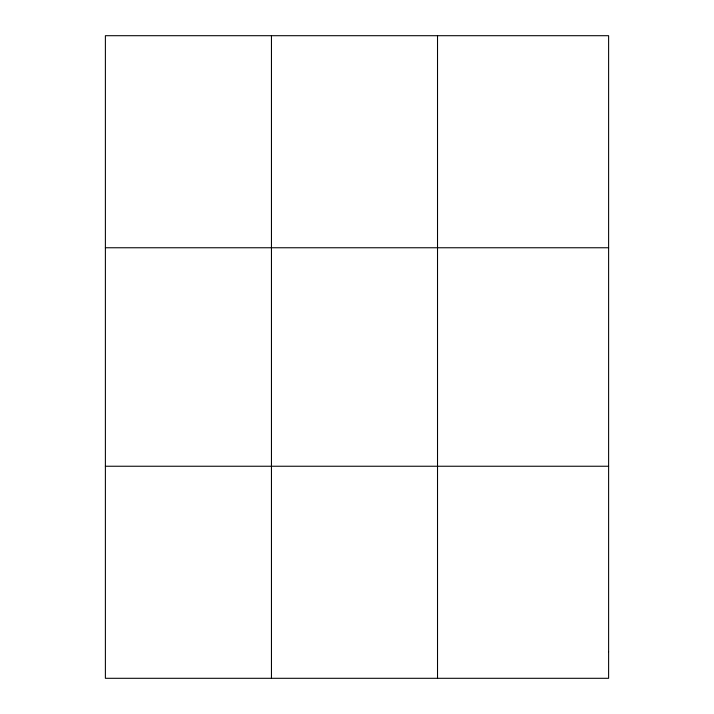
<?xml version="1.0" encoding="UTF-8"?>
<svg xmlns="http://www.w3.org/2000/svg" width="714" height="714" viewBox="0 0 714 714"><rect width="100%" height="100%" fill="white"/><g stroke="black" fill="none" stroke-linecap="round" stroke-linejoin="round"><path stroke-width="1.07" d="M271.454 678.3L271.454 35.7M437.521 678.3L437.521 35.7M105.386 247.758L608.614 247.758M105.386 466.242L608.614 466.242M608.614 651.793L608.614 678.3L105.386 678.3L105.386 35.7L608.614 35.7L608.614 651.793"/></g></svg>
